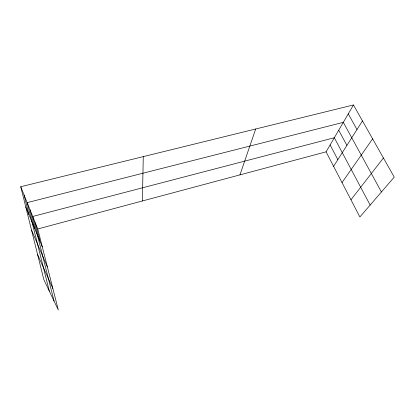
<?xml version="1.0" encoding="UTF-8"?>
<svg xmlns="http://www.w3.org/2000/svg" width="415" height="415" viewBox="0 0 415 415"><rect width="100%" height="100%" fill="white"/><g stroke="black" fill="none" stroke-linecap="round" stroke-linejoin="round"><path stroke-width="0.62" d="M142.392 200.974L143.268 156.621M239.963 174.871L255.687 128.992M326.081 151.833L353.471 104.964L394.25 177.122L359.878 216.978L326.081 151.833L37.755 228.971L20.75 186.729L353.471 104.964M333.593 166.316L362.477 120.905M342.022 182.569L372.623 138.859M350.955 199.786L383.424 157.965M348.268 113.866L356.983 129.542M381.432 191.984L343.309 122.352L27.151 202.624L49.297 291.065M338.713 130.211L346.904 145.39M370.159 205.057L334.319 137.733L32.723 216.464L54.054 301.067M330.112 144.934L337.841 159.64M37.62 254.644L52.855 288.503M31.504 230.024L47.409 267.037M25.792 207.033L42.294 246.873M37.755 228.971L58.318 310.036L43.793 279.487L20.75 186.729M35.301 222.871L39.918 241.131M30.01 209.725L34.787 228.748M24.039 194.9L28.993 214.757"/></g></svg>
